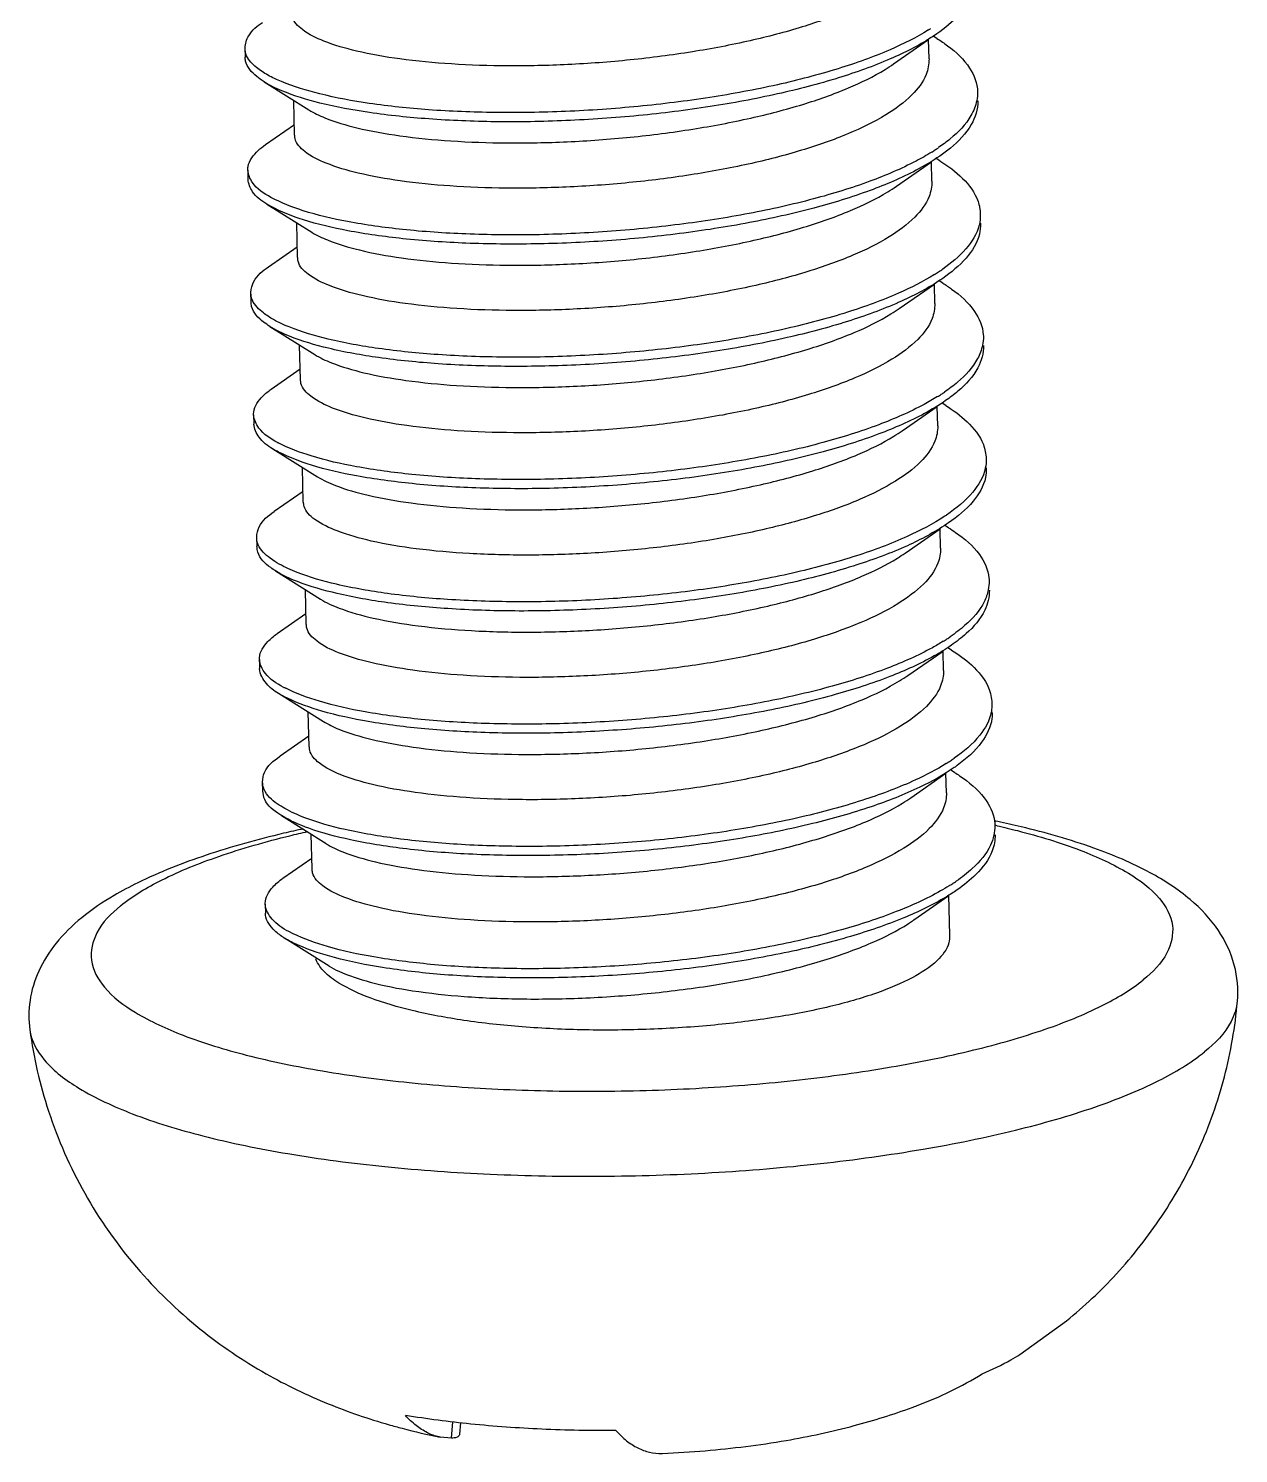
# Model space of a CAD drawing. Header units: millimetres. Extents: x 0 to 1787, y -410 to 0.
# Drawn here: x 1568.118 to 1571.923, y -382.636 to -378.154 of the extents above; entities that cross this region are included whole.
import ezdxf

# ---------------------------------------------------------------- set-up
doc = ezdxf.new("R2010")
doc.units = ezdxf.units.MM
doc.header["$MEASUREMENT"] = 0
doc.layers.get('0').update_dxf_attribs({"linetype": 'CONTINUOUS'})
doc.layers.add('3_ALL_AXES', color=7, linetype='CONTINUOUS')

# ---------------------------------------------------------------- blocks, each defined once
blk = doc.blocks.new('*U24')
at = {"color": 7, "linetype": 'Continuous'}
for p, q in [((-22.7327, 23.0137), (-22.6221, 23.0905)), ((-22.5957, 23.0935), (-22.6073, 23.1008)), ((-24.7721, 23.0639), (-24.7714, 23.035)), ((-24.7117, 22.9575), (-24.5706, 22.8691)), ((-24.6163, 22.8225), (-24.707, 22.7595)), ((-24.7629, 22.6792), (-24.7623, 22.6504)), ((-22.7235, 22.6291), (-22.613, 22.7058)), ((-22.5866, 22.7089), (-22.5981, 22.7161)), ((-24.7026, 22.5728), (-24.5615, 22.4845)), ((-24.6072, 22.4378), (-24.6979, 22.3749)), ((-22.7144, 22.2444), (-22.6039, 22.3212)), ((-22.5775, 22.3242), (-22.589, 22.3315)), ((-24.7538, 22.2946), (-24.7531, 22.2657)), ((-24.6935, 22.1882), (-24.5524, 22.0998)), ((-24.5981, 22.0532), (-24.6888, 21.9902)), ((-22.7053, 21.8598), (-22.5947, 21.9365)), ((-22.5684, 21.9396), (-22.5799, 21.9468)), ((-24.7447, 21.9099), (-24.744, 21.8811)), ((-24.6843, 21.8035), (-24.5433, 21.7152)), ((-24.5889, 21.6686), (-24.6797, 21.6056)), ((-22.5592, 21.5549), (-22.5708, 21.5622)), ((-24.7356, 21.5253), (-24.7349, 21.4964)), ((-22.6962, 21.4751), (-22.5856, 21.5519)), ((-24.6752, 21.4189), (-24.5342, 21.3306)), ((-24.5798, 21.2839), (-24.6705, 21.221)), ((-22.6871, 21.0905), (-22.5765, 21.1672)), ((-22.5501, 21.1703), (-22.5617, 21.1775)), ((-24.7265, 21.1406), (-24.7258, 21.1118)), ((-24.6661, 21.0342), (-24.5251, 20.9459)), ((-24.5707, 20.8993), (-24.6614, 20.8363)), ((-24.7174, 20.756), (-24.7167, 20.7271)), ((-22.678, 20.7058), (-22.5674, 20.7826)), ((-22.541, 20.7856), (-22.5526, 20.7929)), ((-24.657, 20.6496), (-24.5159, 20.5613)), ((-24.5616, 20.5146), (-24.6523, 20.4517)), ((-22.6688, 20.3212), (-22.5583, 20.3979)), ((-24.7082, 20.3713), (-24.7076, 20.3425)), ((-24.6479, 20.2649), (-24.5068, 20.1766)), ((-24.6203, 20.2781), (-24.6337, 20.2847)), ((-24.1226, 18.6915), (-24.1176, 18.7432)), ((-24.0939, 18.7401), (-24.0966, 18.7041)), ((-24.1226, 18.6915), (-24.1576, 18.6945)), ((-23.4609, 18.6436), (-23.4588, 18.6437))]:
    blk.add_line(p, q, dxfattribs=at)
for centre, radius, start, end in [((-22.9943, 23.7184), 0.7041, 301.8823, 302.5859), ((-22.9484, 23.2737), 0.6337, 302.057, 303.3358), ((-22.9278, 23.2422), 0.5961, 303.3389, 304.3929), ((-22.9274, 22.874), 0.6145, 303.2384, 304.6861), ((-22.967, 22.9341), 0.6866, 301.924, 303.2521), ((-22.9286, 22.5022), 0.631, 302.0344, 303.2951), ((-22.9062, 22.468), 0.5901, 303.2973, 304.4437), ((-24.4399, 22.2677), 0.5003, 242.7097, 243.0191), ((-22.9294, 22.1345), 0.6506, 303.3975, 303.9471), ((-22.9098, 21.7324), 0.6303, 302.002, 303.2454), ((-22.8851, 21.6947), 0.5852, 303.2466, 304.4868), ((-24.4424, 21.4601), 0.4568, 242.7587, 243.859), ((-22.9215, 21.3804), 0.6689, 301.9979, 303.4035), ((-22.9069, 21.3581), 0.6423, 303.4095, 303.9795), ((-22.8985, 21.3457), 0.6273, 303.9792, 304.6577), ((-22.8648, 20.9227), 0.5818, 303.1878, 304.5219), ((-22.8923, 20.9647), 0.632, 301.9614, 303.1878), ((-23.0762, 19.9076), 1.1896, 290.5697, 301.5665)]:
    blk.add_arc(centre, radius, start, end, dxfattribs=at)
for points, start_tangent, end_tangent in [([(-22.6838, 23.3011), (-22.7644, 23.239), (-22.8784, 23.1812), (-23.0193, 23.1301), (-23.1829, 23.0867), (-23.365, 23.0517), (-23.56, 23.0263), (-23.7566, 23.0116), (-23.9447, 23.0075), (-24.1227, 23.0135), (-24.2848, 23.0294), (-24.4208, 23.0541), (-24.5235, 23.0854), (-24.5911, 23.1216), (-24.6227, 23.1622), (-24.6239, 23.1742)], (-0.704141, -0.71006), (0.022515, 0.999747)), ([(-22.4771, 23.2818), (-22.4819, 23.2427), (-22.5264, 23.1681), (-22.596, 23.1085)], (0.021966, -0.999759), (-0.822869, -0.568231)), ([(-24.7714, 23.0639), (-24.7599, 23.1022), (-24.7163, 23.1445)], (0.023352, 0.999727), (0.837816, 0.545953)), ([(-22.596, 23.1085), (-22.6144, 23.0963), (-22.7425, 23.0295), (-22.9055, 22.9699), (-23.097, 22.9193), (-23.3093, 22.8794), (-23.5342, 22.8512), (-23.7626, 22.8353), (-23.9855, 22.8319), (-24.194, 22.8407), (-24.38, 22.8607), (-24.536, 22.8908), (-24.6559, 22.9292), (-24.7118, 22.9573)], (-0.822869, -0.568231), (-0.843525, 0.53709)), ([(-22.6224, 23.1205), (-22.7432, 23.0583), (-22.9062, 22.9987), (-23.0977, 22.9482), (-23.31, 22.9083), (-23.5349, 22.8801), (-23.7633, 22.8642), (-23.9862, 22.8608), (-24.1947, 22.8695), (-24.3807, 22.8896), (-24.5367, 22.9196), (-24.6566, 22.958), (-24.6997, 22.9785)], (-0.84912, -0.528201), (-0.872241, 0.489077)), ([(-22.5957, 23.0935), (-22.5624, 23.0708), (-22.493, 23.0005), (-22.4681, 22.926)], (0.84719, -0.531291), (0.022854, -0.999739)), ([(-24.7664, 23.0395), (-24.7704, 23.0517), (-24.7714, 23.0639)], (-0.416365, 0.909197), (0.023352, 0.999727)), ([(-24.6997, 22.9785), (-24.7355, 23.0028), (-24.7664, 23.0395)], (-0.872241, 0.489077), (-0.416365, 0.909197)), ([(-24.7118, 22.9573), (-24.7348, 22.974), (-24.7697, 23.0228), (-24.7708, 23.035)], (-0.843525, 0.53709), (0.023352, 0.999727)), ([(-24.5707, 22.8691), (-24.5206, 22.8442), (-24.4195, 22.8128), (-24.2851, 22.7879), (-24.1247, 22.7717), (-23.9481, 22.7653), (-23.7586, 22.7689), (-23.56, 22.7834), (-23.3638, 22.8087), (-23.1812, 22.8434), (-23.0177, 22.8865), (-22.8743, 22.9381), (-22.7589, 22.9965), (-22.7326, 23.0137)], (0.843285, -0.537467), (0.822045, 0.569423)), ([(-22.6208, 23.0292), (-22.63, 22.9805), (-22.6747, 22.9165)], (0.01219, -0.999926), (-0.704141, -0.71006)), ([(-22.6747, 22.9165), (-22.7564, 22.8537), (-22.874, 22.7945), (-23.0214, 22.742), (-23.189, 22.6986), (-23.3709, 22.6647), (-23.5644, 22.6403), (-23.7616, 22.6263), (-23.9511, 22.623), (-24.1271, 22.6298), (-24.2835, 22.6458), (-24.4153, 22.6703), (-24.5165, 22.7016), (-24.5836, 22.7383), (-24.614, 22.7787), (-24.6149, 22.7895)], (-0.704141, -0.71006), (0.023103, 0.999733)), ([(-22.4681, 22.926), (-22.4708, 22.8985)], (0.022854, -0.999739), (-0.203112, -0.979155)), ([(-22.4708, 22.8985), (-22.4888, 22.8516), (-22.5541, 22.778), (-22.5911, 22.7504)], (-0.203112, -0.979155), (-0.825139, -0.56493)), ([(-22.4675, 22.8972), (-22.4881, 22.8228), (-22.5535, 22.7492), (-22.587, 22.7239)], (0.022854, -0.999739), (-0.821035, -0.570878)), ([(-24.7624, 22.6793), (-24.762, 22.6907), (-24.7302, 22.7412), (-24.7072, 22.7598)], (-0.070869, 0.997486), (0.817218, 0.576328)), ([(-22.587, 22.7239), (-22.6609, 22.6794), (-22.8061, 22.6158), (-22.9834, 22.5602), (-23.1857, 22.5145), (-23.405, 22.48), (-23.6326, 22.4575), (-23.8595, 22.4476), (-24.0768, 22.4499), (-24.2757, 22.4641), (-24.4484, 22.4891), (-24.5881, 22.5233), (-24.6892, 22.5649), (-24.7028, 22.5725)], (-0.821035, -0.570878), (-0.862579, 0.505923)), ([(-22.6121, 22.7366), (-22.6615, 22.7083), (-22.8068, 22.6446), (-22.984, 22.5891), (-23.1863, 22.5434), (-23.4057, 22.5089), (-23.6333, 22.4864), (-23.8602, 22.4764), (-24.0775, 22.4788), (-24.2764, 22.493), (-24.4491, 22.5179), (-24.5888, 22.5521), (-24.6899, 22.5938)], (-0.84745, -0.530875), (-0.884102, 0.467294)), ([(-24.7484, 22.6408), (-24.7624, 22.6793)], (-0.552622, 0.833432), (-0.070869, 0.997486)), ([(-22.5866, 22.7089), (-22.5152, 22.6537), (-22.4666, 22.5814), (-22.4595, 22.5414)], (0.848787, -0.528736), (0.02658, -0.999647)), ([(-24.7028, 22.5725), (-24.7478, 22.6119), (-24.7617, 22.6504)], (-0.862579, 0.505923), (-0.070869, 0.997486)), ([(-24.6899, 22.5938), (-24.7484, 22.6408)], (-0.884102, 0.467294), (-0.552622, 0.833432)), ([(-22.6117, 22.6446), (-22.6207, 22.5964), (-22.6655, 22.5318)], (0.013075, -0.999915), (-0.704141, -0.71006)), ([(-24.5616, 22.4844), (-24.5125, 22.46), (-24.4119, 22.4285), (-24.2793, 22.4037), (-24.1225, 22.3875), (-23.948, 22.3807), (-23.7587, 22.3839), (-23.5604, 22.3978), (-23.3645, 22.4225), (-23.1821, 22.4566), (-23.015, 22.4999), (-22.868, 22.5523), (-22.7506, 22.6114), (-22.7235, 22.629)], (0.84308, -0.537789), (0.822046, 0.569421)), ([(-22.6655, 22.5318), (-22.7462, 22.4697), (-22.8604, 22.4118), (-23.0016, 22.3607), (-23.1651, 22.3173), (-23.3473, 22.2824), (-23.5426, 22.2569), (-23.7398, 22.2423), (-23.9281, 22.2382), (-24.106, 22.2443), (-24.2679, 22.2603), (-24.4036, 22.285), (-24.506, 22.3164), (-24.5732, 22.3526), (-24.6045, 22.393), (-24.6057, 22.4049)], (-0.704141, -0.71006), (0.02243, 0.999748)), ([(-22.4588, 22.5125), (-22.4624, 22.4778), (-22.5043, 22.4032), (-22.5778, 22.3392)], (0.02658, -0.999647), (-0.823119, -0.567869)), ([(-22.4631, 22.5067), (-22.505, 22.432), (-22.5776, 22.3686)], (-0.234901, -0.972019), (-0.822087, -0.569362)), ([(-22.4595, 22.5414), (-22.4631, 22.5067)], (0.02658, -0.999647), (-0.234901, -0.972019)), ([(-24.753, 22.2946), (-24.7436, 22.3299), (-24.698, 22.3751)], (0.018998, 0.99982), (0.837495, 0.546444)), ([(-22.5778, 22.3392), (-22.5898, 22.3311), (-22.7157, 22.2639), (-22.8768, 22.2039), (-23.0668, 22.1528), (-23.2781, 22.1122), (-23.5025, 22.0833), (-23.7309, 22.0666), (-23.9544, 22.0625), (-24.164, 22.0705), (-24.3515, 22.0899), (-24.5095, 22.1195), (-24.6317, 22.1574), (-24.6935, 22.1881)], (-0.823119, -0.567869), (-0.84391, 0.536485)), ([(-22.6039, 22.3514), (-22.7163, 22.2928), (-22.8774, 22.2327), (-23.0674, 22.1816), (-23.2788, 22.141), (-23.5031, 22.1121), (-23.7316, 22.0955), (-23.955, 22.0914), (-24.1647, 22.0994), (-24.3522, 22.1188), (-24.5102, 22.1483), (-24.6323, 22.1863), (-24.6819, 22.2095)], (-0.848696, -0.528881), (-0.870232, 0.492642)), ([(-22.5775, 22.3242), (-22.5496, 22.3055), (-22.4777, 22.2355), (-22.4501, 22.1617), (-22.4499, 22.1568)], (0.847359, -0.531021), (0.016982, -0.999856)), ([(-24.7483, 22.2704), (-24.7514, 22.2794), (-24.753, 22.2946)], (-0.399032, 0.916937), (0.018998, 0.99982)), ([(-24.6935, 22.1881), (-24.7131, 22.2019), (-24.7507, 22.2506), (-24.7523, 22.2657)], (-0.84391, 0.536485), (0.018998, 0.99982)), ([(-24.6819, 22.2095), (-24.7138, 22.2307), (-24.7483, 22.2704)], (-0.870232, 0.492642), (-0.399032, 0.916937)), ([(-24.5525, 22.0998), (-24.4998, 22.0739), (-24.3977, 22.0426), (-24.2654, 22.0184), (-24.1069, 22.0024), (-23.9295, 21.996), (-23.7393, 21.9997), (-23.5431, 22.014), (-23.3509, 22.0386), (-23.1683, 22.073), (-23.0011, 22.1167), (-22.8557, 22.169), (-22.7405, 22.2273), (-22.7144, 22.2444)], (0.842972, -0.537957), (0.822044, 0.569423)), ([(-22.6027, 22.2599), (-22.6112, 22.2127), (-22.6564, 22.1472)], (0.01227, -0.999925), (-0.704141, -0.71006)), ([(-22.6564, 22.1472), (-22.7373, 22.0849), (-22.8536, 22.0261), (-22.9998, 21.9738), (-23.1671, 21.9301), (-23.3493, 21.896), (-23.5414, 21.8715), (-23.7378, 21.8573), (-23.9276, 21.8537), (-24.1046, 21.8602), (-24.2626, 21.8762), (-24.3945, 21.9004), (-24.4964, 21.9315), (-24.5645, 21.9683), (-24.5956, 22.0089), (-24.5967, 22.0202)], (-0.704141, -0.71006), (0.023593, 0.999722)), ([(-22.4499, 22.1568), (-22.4527, 22.129)], (0.016982, -0.999856), (-0.202844, -0.979211)), ([(-22.4527, 22.129), (-22.4681, 22.0868), (-22.5308, 22.013), (-22.5724, 21.9814)], (-0.202844, -0.979211), (-0.824626, -0.565678)), ([(-22.4493, 22.1279), (-22.4674, 22.0579), (-22.5301, 21.9842), (-22.5687, 21.9546)], (0.016982, -0.999856), (-0.820965, -0.570979)), ([(-24.7444, 21.91), (-24.7443, 21.9185), (-24.7151, 21.969), (-24.689, 21.9906)], (-0.067552, 0.997716), (0.81831, 0.574778)), ([(-22.5939, 21.9673), (-22.6359, 21.943), (-22.779, 21.8789), (-22.9545, 21.8228), (-23.1556, 21.7765), (-23.3741, 21.7413), (-23.6015, 21.7181), (-23.8287, 21.7074), (-24.0468, 21.709), (-24.247, 21.7225), (-24.4215, 21.7469), (-24.5633, 21.7806), (-24.6669, 21.8219)], (-0.847656, -0.530546), (-0.891129, 0.453749)), ([(-22.5687, 21.9546), (-22.6352, 21.9141), (-22.7783, 21.85), (-22.9539, 21.7939), (-23.1549, 21.7476), (-23.3734, 21.7124), (-23.6008, 21.6892), (-23.8281, 21.6785), (-24.0461, 21.6802), (-24.2463, 21.6937), (-24.4208, 21.718), (-24.5627, 21.7517), (-24.6662, 21.793), (-24.6846, 21.803)], (-0.820965, -0.570979), (-0.861111, 0.508417)), ([(-22.5683, 21.9396), (-22.5013, 21.8885), (-22.45, 21.8165), (-22.4412, 21.7721)], (0.848427, -0.529312), (0.030888, -0.999523)), ([(-24.728, 21.8686), (-24.7444, 21.91)], (-0.586869, 0.809682), (-0.067552, 0.997716)), ([(-24.6846, 21.803), (-24.7273, 21.8398), (-24.7437, 21.8811)], (-0.861111, 0.508417), (-0.067552, 0.997716)), ([(-22.5935, 21.8753), (-22.6025, 21.827), (-22.6473, 21.7625)], (0.012855, -0.999917), (-0.704141, -0.71006)), ([(-24.6693, 21.8231), (-24.728, 21.8686)], (-0.888665, 0.458556), (-0.586869, 0.809682)), ([(-24.5433, 21.7152), (-24.4871, 21.6878), (-24.3845, 21.657), (-24.2491, 21.6328), (-24.0874, 21.6171), (-23.9091, 21.6112), (-23.7207, 21.6155), (-23.5265, 21.6301), (-23.3329, 21.6553), (-23.1508, 21.6902), (-22.9862, 21.7338), (-22.8448, 21.7851), (-22.7313, 21.8428), (-22.7053, 21.8597)], (0.843884, -0.536526), (0.822044, 0.569423)), ([(-22.6473, 21.7625), (-22.7259, 21.7017), (-22.8371, 21.6446), (-22.9749, 21.594), (-23.1329, 21.5512), (-23.3096, 21.5162), (-23.5004, 21.4902), (-23.6951, 21.4743), (-23.8826, 21.4689)], (-0.704141, -0.71006), (-0.999997, -0.002323)), ([(-22.4438, 21.7418), (-22.483, 21.6671), (-22.5661, 21.5948)], (-0.20284, -0.979212), (-0.829545, -0.55844)), ([(-22.4406, 21.7432), (-22.4431, 21.713), (-22.4823, 21.6383), (-22.5596, 21.5699)], (0.030888, -0.999523), (-0.823159, -0.567811)), ([(-22.4412, 21.7721), (-22.4438, 21.7418)], (0.030888, -0.999523), (-0.20284, -0.979212)), ([(-24.7346, 21.5253), (-24.727, 21.5576), (-24.6797, 21.6057)], (0.009686, 0.999953), (0.835434, 0.549591)), ([(-23.8826, 21.4689), (-24.0654, 21.4737), (-24.2329, 21.4888), (-24.3744, 21.5132), (-24.4817, 21.5447), (-24.5523, 21.5813), (-24.5858, 21.6222), (-24.5873, 21.6356)], (-0.999997, -0.002323), (0.02049, 0.99979)), ([(-22.5713, 21.5914), (-22.6896, 21.5273), (-22.8488, 21.4667), (-23.0373, 21.4151), (-23.2476, 21.3738), (-23.4714, 21.3442), (-23.6999, 21.3268), (-23.9239, 21.322)], (-0.834863, -0.550458), (-0.999982, 0.00604)), ([(-22.5596, 21.5699), (-22.5654, 21.566), (-22.6889, 21.4984), (-22.8481, 21.4379), (-23.0366, 21.3862), (-23.2469, 21.345), (-23.4707, 21.3153), (-23.6992, 21.298), (-23.9232, 21.2931)], (-0.823159, -0.567811), (-0.999982, 0.00604)), ([(-24.7301, 21.5013), (-24.7322, 21.5072), (-24.7346, 21.5253)], (-0.382648, 0.923894), (0.009686, 0.999953)), ([(-22.5593, 21.5549), (-22.537, 21.5402), (-22.4625, 21.4705), (-22.4323, 21.3969), (-22.4318, 21.3875)], (0.847596, -0.530642), (0.012765, -0.999919)), ([(-24.6752, 21.4189), (-24.6908, 21.4294), (-24.7313, 21.4778), (-24.7339, 21.4964)], (-0.845668, 0.533709), (0.007484, 0.999972)), ([(-24.6639, 21.4406), (-24.692, 21.4587), (-24.7301, 21.5013)], (-0.869171, 0.494511), (-0.382648, 0.923894)), ([(-23.8768, 21.2266), (-23.6896, 21.232), (-23.4951, 21.2478), (-23.3045, 21.2738), (-23.128, 21.3087), (-22.97, 21.3514), (-22.8316, 21.4022), (-22.7201, 21.4594), (-22.6962, 21.4751)], (0.999997, 0.002323), (0.822035, 0.569437)), ([(-22.5844, 21.4906), (-22.593, 21.4433), (-22.6382, 21.3779)], (0.012264, -0.999925), (-0.704141, -0.71006)), ([(-23.9239, 21.322), (-24.1346, 21.3293), (-24.3237, 21.3481), (-24.4836, 21.377), (-24.608, 21.4145), (-24.6639, 21.4406)], (-0.999982, 0.00604), (-0.869171, 0.494511)), ([(-23.9232, 21.2931), (-24.1336, 21.3004), (-24.3224, 21.3191), (-24.4822, 21.348), (-24.6066, 21.3854), (-24.6752, 21.4189)], (-0.999982, 0.00604), (-0.845668, 0.533709)), ([(-22.4318, 21.3875), (-22.4345, 21.3596)], (0.012765, -0.999919), (-0.201174, -0.979556)), ([(-22.6382, 21.3779), (-22.719, 21.3157), (-22.8348, 21.2571), (-22.9807, 21.2047), (-23.1478, 21.1611), (-23.3301, 21.1268), (-23.522, 21.1023), (-23.7181, 21.0881), (-23.9079, 21.0843), (-24.0851, 21.0908), (-24.2436, 21.1068), (-24.3756, 21.1309), (-24.4776, 21.162), (-24.546, 21.1987), (-24.5773, 21.2395), (-24.5784, 21.251)], (-0.704141, -0.71006), (0.023648, 0.99972)), ([(-22.4345, 21.3596), (-22.4475, 21.3219), (-22.5077, 21.248), (-22.5538, 21.2123)], (-0.201174, -0.979556), (-0.824186, -0.566319)), ([(-22.4311, 21.3586), (-22.4455, 21.2959), (-22.5038, 21.222), (-22.5505, 21.1853)], (0.01116, -0.999938), (-0.821084, -0.570807)), ([(-24.5342, 21.3305), (-24.4754, 21.3022), (-24.3681, 21.2707), (-24.2267, 21.2464), (-24.0593, 21.2313), (-23.8768, 21.2266)], (0.844676, -0.535278), (0.999997, 0.002323)), ([(-24.7263, 21.1406), (-24.7263, 21.1462), (-24.6998, 21.1967), (-24.6708, 21.2214)], (-0.057576, 0.998341), (0.820514, 0.571626)), ([(-22.5505, 21.1853), (-22.6046, 21.1516), (-22.7439, 21.0869), (-22.9161, 21.03), (-23.1146, 20.9827), (-23.3313, 20.9463), (-23.5578, 20.9219), (-23.7851, 20.9098), (-24.0042, 20.9101), (-24.2066, 20.9223), (-24.3841, 20.9454), (-24.5297, 20.9781), (-24.6378, 21.0185), (-24.6665, 21.0337)], (-0.821084, -0.570807), (-0.855235, 0.518241)), ([(-22.5758, 21.1979), (-22.6103, 21.1777), (-22.7513, 21.1132), (-22.9251, 21.0566), (-23.1249, 21.0096), (-23.3426, 20.9737), (-23.5697, 20.9498), (-23.7972, 20.9383), (-24.0161, 20.9393), (-24.2176, 20.9521), (-24.3938, 20.9758), (-24.5377, 21.0091), (-24.6436, 21.05)], (-0.847953, -0.530072), (-0.897443, 0.441131)), ([(-22.5501, 21.1703), (-22.4875, 21.1234), (-22.4335, 21.0515), (-22.423, 21.0028)], (0.848044, -0.529925), (0.034414, -0.999408)), ([(-24.7074, 21.0964), (-24.7263, 21.1406)], (-0.619273, 0.785176), (-0.057576, 0.998341)), ([(-24.6665, 21.0337), (-24.7041, 21.0646), (-24.7258, 21.1118)], (-0.855235, 0.518241), (-0.040231, 0.99919)), ([(-24.6515, 21.0539), (-24.7074, 21.0964)], (-0.888805, 0.458285), (-0.619273, 0.785176)), ([(-24.5251, 20.9458), (-24.4761, 20.9214), (-24.3756, 20.89), (-24.243, 20.8652), (-24.0859, 20.8489), (-23.9116, 20.8421), (-23.7224, 20.8453), (-23.524, 20.8592), (-23.3279, 20.8839), (-23.1452, 20.9181), (-22.9782, 20.9614), (-22.8314, 21.0138), (-22.7141, 21.0729), (-22.687, 21.0904)], (0.843101, -0.537756), (0.822046, 0.569421)), ([(-22.5752, 21.106), (-22.5842, 21.0577), (-22.6291, 20.9932)], (0.012746, -0.999919), (-0.704141, -0.71006)), ([(-22.6291, 20.9932), (-22.71, 20.931), (-22.8252, 20.8726), (-22.9682, 20.8211), (-23.1317, 20.778), (-23.3145, 20.7432), (-23.511, 20.7179), (-23.7098, 20.7034), (-23.8995, 20.6997), (-24.0761, 20.7062), (-24.2366, 20.7224), (-24.371, 20.7473), (-24.4721, 20.7788), (-24.5381, 20.815), (-24.5682, 20.855), (-24.5693, 20.8663)], (-0.704141, -0.71006), (0.021949, 0.999759)), ([(-22.4249, 20.9756), (-22.4612, 20.9022), (-22.5418, 20.8297)], (-0.182199, -0.983262), (-0.82255, -0.568693)), ([(-22.423, 21.0028), (-22.4247, 20.977), (-22.4249, 20.9756)], (0.034414, -0.999408), (-0.182199, -0.983262)), ([(-22.4221, 20.974), (-22.4229, 20.9548), (-22.4554, 20.8801), (-22.5319, 20.8074), (-22.5414, 20.8007)], (0.037247, -0.999306), (-0.822222, -0.569167)), ([(-24.7162, 20.756), (-24.7104, 20.7853), (-24.6627, 20.8354), (-24.6614, 20.8363)], (-0.003231, 0.999995), (0.831658, 0.555288)), ([(-22.5414, 20.8007), (-22.6494, 20.7391), (-22.8032, 20.6774), (-22.9873, 20.6243), (-23.1944, 20.5814), (-23.4163, 20.55), (-23.6442, 20.5306), (-23.8692, 20.5238), (-24.0823, 20.5291), (-24.2752, 20.5461), (-24.4402, 20.5734), (-24.5707, 20.6095), (-24.6569, 20.6496)], (-0.822222, -0.569167), (-0.853949, 0.520357)), ([(-22.567, 20.8131), (-22.663, 20.7618), (-22.8203, 20.7008), (-23.0072, 20.6485), (-23.2165, 20.6067), (-23.4397, 20.5763), (-23.6681, 20.5582), (-23.8927, 20.5526), (-24.1044, 20.5592), (-24.295, 20.5774), (-24.4568, 20.6057), (-24.5835, 20.6428), (-24.646, 20.6716)], (-0.848002, -0.529993), (-0.869076, 0.494679)), ([(-24.7118, 20.732), (-24.7128, 20.7349), (-24.7162, 20.756)], (-0.369643, 0.929174), (-0.003231, 0.999995)), ([(-22.541, 20.7856), (-22.5245, 20.7749), (-22.4474, 20.7054), (-22.4146, 20.632), (-22.4136, 20.6182)], (0.84789, -0.530173), (0.010411, -0.999946)), ([(-24.6569, 20.6496), (-24.6617, 20.6526), (-24.7095, 20.7004), (-24.7155, 20.7272)], (-0.853949, 0.520357), (-0.032716, 0.999465)), ([(-24.646, 20.6716), (-24.67, 20.6866), (-24.7118, 20.732)], (-0.869076, 0.494679), (-0.369643, 0.929174)), ([(-22.5662, 20.7213), (-22.5748, 20.6739), (-22.62, 20.6086)], (0.012242, -0.999925), (-0.704141, -0.71006)), ([(-24.516, 20.5612), (-24.4636, 20.5354), (-24.3616, 20.5041), (-24.2293, 20.4799), (-24.0711, 20.4639), (-23.8938, 20.4574), (-23.7037, 20.4611), (-23.5072, 20.4753), (-23.315, 20.4999), (-23.1324, 20.5342), (-22.9652, 20.578), (-22.8195, 20.6303), (-22.7041, 20.6887), (-22.6779, 20.7058)], (0.842946, -0.537999), (0.822044, 0.569423)), ([(-22.4136, 20.6182), (-22.4271, 20.557)], (0.010411, -0.999946), (-0.41292, -0.910767)), ([(-22.62, 20.6086), (-22.7005, 20.5466), (-22.8148, 20.4886), (-22.9593, 20.4364), (-23.1258, 20.3927), (-23.308, 20.3581), (-23.4999, 20.3334), (-23.6947, 20.319), (-23.8843, 20.315), (-24.0622, 20.3212), (-24.2221, 20.337), (-24.3551, 20.3611), (-24.4575, 20.392), (-24.5267, 20.4287), (-24.5589, 20.4696), (-24.5601, 20.4817)], (-0.704141, -0.71006), (0.023353, 0.999727)), ([(-22.4131, 20.5893), (-22.4219, 20.5388), (-22.4731, 20.4646), (-22.5322, 20.416)], (0.012125, -0.999926), (-0.821876, -0.569667)), ([(-22.4271, 20.557), (-22.4847, 20.483), (-22.5351, 20.4433)], (-0.41292, -0.910767), (-0.823822, -0.566849)), ([(-24.7082, 20.3713), (-24.7082, 20.3739), (-24.6844, 20.4244), (-24.6527, 20.4522)], (-0.041333, 0.999145), (0.823606, 0.567162)), ([(-22.5322, 20.416), (-22.5672, 20.3935), (-22.7005, 20.3277), (-22.8679, 20.2694), (-23.0625, 20.2204), (-23.2768, 20.1822), (-23.5023, 20.1557), (-23.7301, 20.1416), (-23.9512, 20.1399), (-24.1569, 20.1502), (-24.3389, 20.1717), (-24.4902, 20.2029), (-24.6048, 20.2422), (-24.6481, 20.2645)], (-0.821876, -0.569667), (-0.846507, 0.532377)), ([(-22.5577, 20.4285), (-22.5849, 20.4124), (-22.7238, 20.3475), (-22.8958, 20.2904), (-23.0942, 20.2428), (-23.3112, 20.2062), (-23.538, 20.1816), (-23.7657, 20.1694), (-23.9853, 20.1696), (-24.1881, 20.1817), (-24.366, 20.2049), (-24.512, 20.2376), (-24.6203, 20.2781)], (-0.848324, -0.529478), (-0.90314, 0.429347)), ([(-24.6866, 20.3243), (-24.7082, 20.3713)], (-0.649726, 0.760169), (-0.041333, 0.999145)), ([(-24.6481, 20.2645), (-24.678, 20.2875), (-24.7071, 20.3367), (-24.7074, 20.3425)], (-0.846507, 0.532377), (0.011483, 0.999934)), ([(-24.6337, 20.2847), (-24.6866, 20.3243)], (-0.887453, 0.460899), (-0.649726, 0.760169)), ([(-24.5072, 20.176), (-24.4766, 20.1603), (-24.378, 20.1259), (-24.2447, 20.0988), (-24.0825, 20.0807), (-23.8981, 20.0729), (-23.6994, 20.0762), (-23.4947, 20.091), (-23.2926, 20.1173), (-23.1018, 20.1545), (-22.9302, 20.2015), (-22.785, 20.2568), (-22.6724, 20.3187), (-22.6688, 20.3212)], (0.852582, -0.522593), (0.822944, 0.568122)), ([(-22.556, 20.273), (-22.5584, 20.2498), (-22.5952, 20.1939), (-22.6722, 20.1404), (-22.7862, 20.0914), (-22.9323, 20.049), (-23.1045, 20.0151), (-23.2956, 19.9909), (-23.4976, 19.9776), (-23.7019, 19.9756), (-23.9001, 19.9851), (-24.0839, 20.0056), (-24.2455, 20.0364), (-24.3782, 20.0761), (-24.4764, 20.123), (-24.5227, 20.1589)], (0.036074, -0.999349), (-0.68914, 0.724628)), ([(-24.5361, 20.1752), (-24.5491, 20.1995)], (-0.570077, 0.821591), (-0.356563, 0.934271)), ([(-24.5227, 20.1589), (-24.5361, 20.1752)], (-0.68914, 0.724628), (-0.570077, 0.821591)), ([(-22.4535, 18.8941), (-22.3632, 18.9377), (-22.335, 18.9546)], (0.922361, 0.38633), (0.842736, 0.538327)), ([(-23.6055, 18.7152), (-23.8387, 18.7197), (-24.0617, 18.7359), (-24.2672, 18.763)], (-0.999985, -0.005451), (-0.986396, 0.164385)), ([(-24.1576, 18.6945), (-24.1611, 18.6952), (-24.198, 18.7086), (-24.2333, 18.7312), (-24.2672, 18.763)], (-0.979945, 0.199266), (-0.672756, 0.739864)), ([(-24.0966, 18.7042), (-24.097, 18.7021), (-24.1049, 18.6946), (-24.1226, 18.6915)], (-0.059947, -0.998202), (-0.999583, -0.028866)), ([(-23.6055, 18.7152), (-23.5716, 18.6833), (-23.5362, 18.6607), (-23.4994, 18.6474), (-23.4609, 18.6436)], (0.672756, -0.739864), (0.999583, 0.028866))]:
    blk.add_spline(points, degree=3, dxfattribs=dict(at, start_tangent=start_tangent, end_tangent=end_tangent))
at = {"layer": '3_ALL_AXES', "color": 7, "linetype": 'Continuous'}
for p, q in [((-22.6206, 23.0292), (-22.6221, 23.0905)), ((-24.6155, 22.7895), (-24.6181, 22.8989)), ((-22.6115, 22.6446), (-22.613, 22.7058)), ((-24.6064, 22.4049), (-24.609, 22.5142)), ((-22.6024, 22.2599), (-22.6039, 22.3212)), ((-24.5973, 22.0202), (-24.5999, 22.1296)), ((-22.5933, 21.8753), (-22.5947, 21.9365)), ((-24.5882, 21.6356), (-24.5908, 21.7449)), ((-22.5842, 21.4906), (-22.5856, 21.5519)), ((-24.579, 21.2509), (-24.5816, 21.3603)), ((-22.5751, 21.106), (-22.5765, 21.1672)), ((-24.5699, 20.8663), (-24.5725, 20.9756)), ((-22.5659, 20.7214), (-22.5674, 20.7826)), ((-22.4107, 20.632), (-22.414, 20.6327)), ((-22.4047, 20.6308), (-22.4107, 20.632)), ((-24.5608, 20.4816), (-24.5634, 20.591)), ((-22.5553, 20.2731), (-22.5583, 20.3979)), ((-22.335, 18.9546), (-22.1881, 19.0608))]:
    blk.add_line(p, q, dxfattribs=at)
for centre, radius, start, end in [((-23.014, 17.9621), 2.7242, 77.1211, 77.2595), ((-23.7206, 20.8371), 2.1867, 255.2562, 258.4735)]:
    blk.add_arc(centre, radius, start, end, dxfattribs=at)
for points, start_tangent, end_tangent in [([(-22.4068, 20.6178), (-22.3424, 20.6022), (-22.1439, 20.54), (-21.9935, 20.468), (-21.8963, 20.3884), (-21.8555, 20.3042), (-21.8727, 20.2181), (-21.9471, 20.133)], (0.974843, -0.222893), (-0.774806, -0.632199)), ([(-21.651, 20.0656), (-21.6609, 20.1792), (-21.711, 20.2882), (-21.7994, 20.3853), (-21.9258, 20.47), (-22.1022, 20.5473), (-22.3314, 20.6143), (-22.4047, 20.6308)], (0.087432, 0.99617), (-0.978286, 0.207262)), ([(-24.5882, 20.608), (-24.6503, 20.5938), (-24.894, 20.525), (-25.1088, 20.4382), (-25.1832, 20.3983)], (-0.976766, -0.214309), (-0.862199, -0.50657)), ([(-25.163, 20.3657), (-25.0338, 20.4468), (-24.8542, 20.5211), (-24.6305, 20.5862), (-24.5747, 20.5994)], (0.774806, 0.632199), (0.975185, 0.221394)), ([(-25.1832, 20.3983), (-25.2848, 20.3283)], (-0.862199, -0.50657), (-0.774806, -0.632199)), ([(-25.163, 20.3657), (-25.2374, 20.2806), (-25.2545, 20.1945), (-25.2138, 20.1103), (-25.1166, 20.0308), (-24.9662, 19.9587), (-24.7677, 19.8965), (-24.5279, 19.8464), (-24.2551, 19.81), (-23.9583, 19.7885), (-23.6479, 19.7827), (-23.3343, 19.7928), (-23.0282, 19.8185), (-22.74, 19.8589), (-22.4796, 19.9125), (-22.2558, 19.9776), (-22.0763, 20.052), (-21.9471, 20.133)], (-0.774806, -0.632199), (0.774806, 0.632199)), ([(-25.2848, 20.3283), (-25.3657, 20.248), (-25.4203, 20.16), (-25.4476, 20.0679), (-25.4482, 19.9756)], (-0.774806, -0.632199), (0.134529, -0.99091)), ([(-22.1881, 19.0608), (-22.0321, 19.2076), (-21.8887, 19.39), (-21.7722, 19.6008), (-21.6922, 19.8278), (-21.651, 20.0656)], (0.774806, 0.632199), (0.087432, 0.99617)), ([(-21.6515, 20.0657), (-21.671, 20.0016), (-21.7541, 19.9066)], (-0.100328, -0.994954), (-0.774806, -0.632199)), ([(-25.4482, 19.9756), (-25.3893, 19.7199), (-25.2755, 19.4617), (-25.113, 19.2292), (-24.9132, 19.0353), (-24.7052, 18.8941), (-24.5097, 18.7996), (-24.3188, 18.7338), (-24.2771, 18.7224)], (0.134529, -0.99091), (0.966948, -0.254972)), ([(-25.4482, 19.9756), (-25.4026, 19.8812), (-25.294, 19.7924), (-25.1261, 19.7119), (-24.9044, 19.6424), (-24.6366, 19.5864), (-24.3318, 19.5457), (-24.0004, 19.5218), (-23.6537, 19.5153), (-23.3034, 19.5266), (-22.9615, 19.5553), (-22.6397, 19.6003), (-22.3488, 19.6602), (-22.0989, 19.733), (-21.8984, 19.816), (-21.7541, 19.9066)], (0.124326, -0.992241), (0.774806, 0.632199)), ([(-23.4588, 18.6437), (-23.3244, 18.6521), (-23.0703, 18.6843), (-22.8559, 18.7309), (-22.6742, 18.788), (-22.6583, 18.7939)], (0.999137, 0.041542), (0.935912, 0.352233))]:
    blk.add_spline(points, degree=3, dxfattribs=dict(at, start_tangent=start_tangent, end_tangent=end_tangent))

msp = doc.modelspace()

# ---------------------------------------------------------------- block references
msp.add_blockref('*U24', (1593.5704, -401.2788))

doc.saveas('drawing.dxf')
